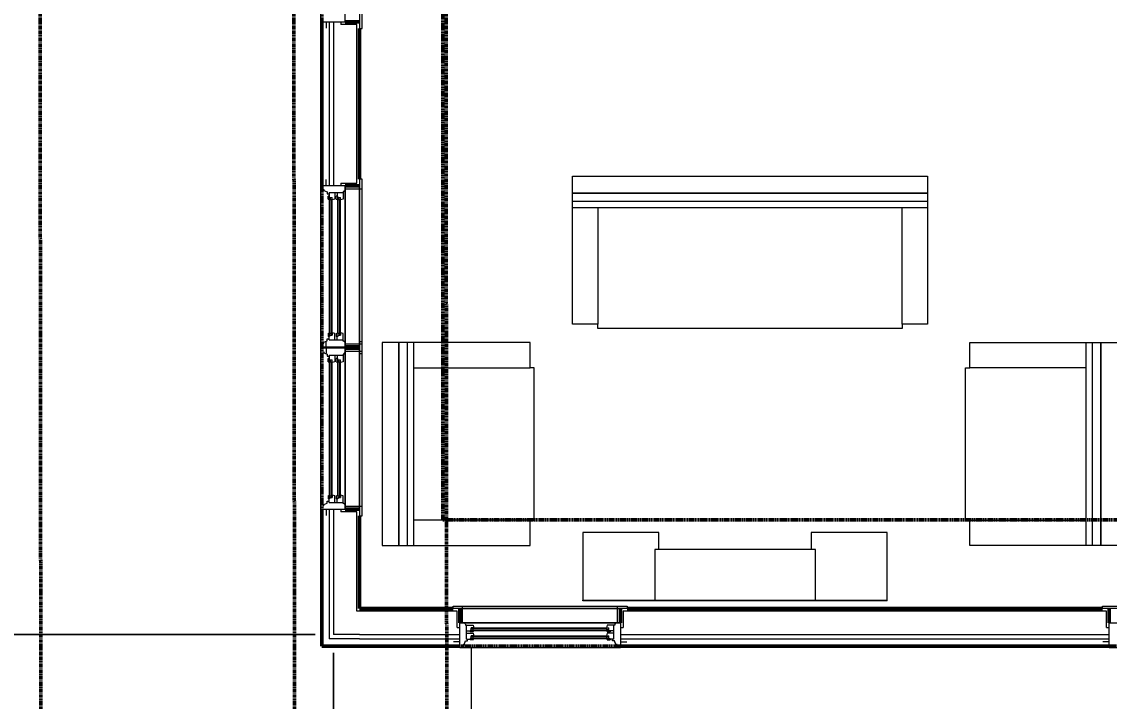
# Model space of a CAD drawing. Header units: inches. Extents: x -4217 to -1814, y 9706 to 12425.
# Drawn here: x -3931.7 to -3674.5, y 9967.2 to 10127.8 of the extents above; entities that cross this region are included whole.
import ezdxf

# ---------------------------------------------------------------- set-up
doc = ezdxf.new("R2010")
doc.units = ezdxf.units.IN
doc.header["$MEASUREMENT"] = 0
doc.linetypes.add('Dash 1_16_', pattern=[0.125, 0.0625, -0.0625])
doc.linetypes.add('Double Dash 3_8_', pattern=[1, 0.375, -0.125, 0.125, -0.125, 0.125, -0.125])
for name, color, linetype, lineweight in [('A-ANNO-DIMS', 211, 'Continuous', 9), ('A-ANNO-DIMS-96', 211, 'Continuous', 9), ('A-GLAZ-3', 7, 'Continuous', 9), ('A-GLAZ-4', 50, 'Continuous', 20), ('A-WALL-3', 250, 'Continuous', 50), ('A-WALL-4', 10, 'Continuous', 13), ('C-PROP-LINE-1', 250, 'Double Dash 3_8_', 50), ('C-PROP-LINE-2', 91, 'Dash 1_16_', 50), ('C-TOPO', 7, 'Continuous', 9), ('I-FURN', 30, 'Continuous', 9), ('I-FURN-1', 7, 'Continuous', 9)]:
    doc.layers.add(name, color=color, linetype=linetype, lineweight=lineweight)
doc.styles.add('Century Gothic', font='ufonts.com_century-gothic.ttf', dxfattribs={"height": 9})
doc.dimstyles.new('OD__1_8__Tol__', dxfattribs={"dimscale": 12, "dimtxt": 9.397514, "dimasz": 1, "dimexe": 0.75, "dimexo": 0.5, "dimgap": 0.125, "dimtad": 1, "dimdec": 3, "dimrnd": 0.125, "dimzin": 3, "dimdsep": 46, "dimlunit": 4, "dimtxsty": 'Century Gothic', "dimblk1": 'OBLIQUE', "dimblk2": 'OBLIQUE', "dimsah": 1, "dimcen": 0.09, "dimdle": 0.75, "dimazin": 0, "dimtfac": 1, "dimtdec": 4, "dimtix": 1, "dimtmove": 0, "dimatfit": 3, "dimfxl": 1, "dimtvp": 1, "dimtfill": 1, "dimfrac": 2, "dimtolj": 1, "dimtzin": 0, "dimarcsym": 2})

# ---------------------------------------------------------------- blocks, each defined once
blk = doc.blocks.new('DIMBLOCK7-FLOOR PLAN - 2ND FLOOR')
at = {"layer": 'A-ANNO-DIMS-96'}
for p, q in [((-4043.68, 9973.94), (-4043.68, 12124.84)), ((-3862.29, 12115.84), (-4052.68, 12115.84)), ((-4043.68, 12115.84), (-3862.29, 12115.84)), ((-3862.29, 9982.94), (-4052.68, 9982.94)), ((-4043.68, 9982.94), (-3862.29, 9982.94))]:
    blk.add_line(p, q, dxfattribs=at)
at = {"layer": 'A-ANNO-DIMS-96', "lineweight": 50}
for p, q in [((-4043.68, 12115.84), (-4049.68, 12121.84)), ((-4043.68, 12115.84), (-4037.68, 12109.84)), ((-4043.68, 9982.94), (-4049.68, 9988.94)), ((-4043.68, 9982.94), (-4037.68, 9976.94))]:
    blk.add_line(p, q, dxfattribs=at)
at = {"layer": 'A-ANNO-DIMS-96', "color": 0, "insert": (-4056.71, 11015.16), "char_height": 9, "width": 82.1611, "attachment_point": 1, "rotation": 90, "line_spacing_factor": 0.984502, "style": 'Century Gothic', "bg_fill": 3, "box_fill_scale": 1.25, "bg_fill_color": 256, "bg_fill_true_color": 13158600, "bg_fill_transparency": 0}
blk.add_mtext('177\' - 8 7/8"', dxfattribs=at)
blk = doc.blocks.new('_Oblique')
at = {"color": 0, "linetype": 'ByBlock', "lineweight": -2}
blk.add_line((-0.5, -0.5), (0.5, 0.5), dxfattribs=at)
blk = doc.blocks.new('DIMBLOCK15-FLOOR PLAN - 2ND FLOOR')
at = {"layer": 'A-ANNO-DIMS-96'}
for p, q in [((-3338.72, 9982.44), (-3338.72, 9817.41)), ((-3338.72, 9826.41), (-3338.72, 9982.44)), ((-3857.97, 9978.63), (-3857.97, 9817.41)), ((-3857.97, 9826.41), (-3857.97, 9978.63)), ((-3866.97, 9826.41), (-3338.72, 9826.41))]:
    blk.add_line(p, q, dxfattribs=at)
at = {"layer": 'A-ANNO-DIMS-96', "lineweight": 50}
for p, q in [((-3857.97, 9826.41), (-3851.97, 9832.41)), ((-3338.72, 9826.41), (-3332.72, 9832.41)), ((-3857.97, 9826.41), (-3863.97, 9820.41)), ((-3338.72, 9826.41), (-3344.72, 9820.41))]:
    blk.add_line(p, q, dxfattribs=at)
at = {"layer": 'A-ANNO-DIMS-96', "color": 0, "insert": (-3629.08, 9839.44), "char_height": 9, "width": 73.7481, "attachment_point": 1, "line_spacing_factor": 0.984502, "style": 'Century Gothic', "bg_fill": 3, "box_fill_scale": 1.25, "bg_fill_color": 256, "bg_fill_true_color": 13158600, "bg_fill_transparency": 0}
blk.add_mtext('43\' - 3 1/4"', dxfattribs=at)

msp = doc.modelspace()

# ---------------------------------------------------------------- linework, layer by layer
at = {"layer": 'A-GLAZ-3'}
for p, q in [((-3851.84874, 10167.37611), (-3851.84874, 10126.22768)), ((-3851.22374, 10126.22768), (-3851.22374, 10167.37611)), ((-3851.84874, 10126.22768), (-3851.22374, 10126.22768)), ((-3851.84874, 10090.57611), (-3851.84874, 10049.42768)), ((-3851.22374, 10090.57611), (-3851.84874, 10090.57611)), ((-3851.84874, 10051.05268), (-3851.84874, 10088.95111)), ((-3851.84874, 10088.32611), (-3851.22374, 10088.32611)), ((-3851.22374, 10049.42768), (-3851.22374, 10090.57611)), ((-3851.84874, 10052.17611), (-3851.84874, 10011.02768)), ((-3851.22374, 10052.17611), (-3851.84874, 10052.17611)), ((-3851.22374, 10011.02768), (-3851.22374, 10052.17611)), ((-3851.84874, 10051.67768), (-3851.22374, 10051.67768)), ((-3851.84874, 10012.65268), (-3851.84874, 10050.55111)), ((-3851.84874, 10049.92611), (-3851.22374, 10049.92611)), ((-3851.84874, 10049.42768), (-3851.22374, 10049.42768)), ((-3851.84874, 10013.27768), (-3851.22374, 10013.27768)), ((-3851.84874, 10011.02768), (-3851.22374, 10011.02768))]:
    msp.add_line(p, q, dxfattribs=at)
at = {"layer": 'A-WALL-3'}
msp.add_line((-3851.84874, 10090.57611), (-3851.84874, 10126.22768), dxfattribs=at)
at = {"layer": 'A-WALL-4'}
msp.add_line((-3852.47374, 10089.63861), (-3852.47374, 10127.16518), dxfattribs=at)
at = {"layer": 'C-PROP-LINE-2'}
for p, q in [((-3832.16202, 10010.0894), (-3832.16202, 12088.5894)), ((-2099.26202, 10010.0894), (-3832.16202, 10010.0894))]:
    msp.add_line(p, q, dxfattribs=at)
at = {"layer": 'I-FURN'}
for p, q in [((-3717.49716, 10087.31864), (-3801.49716, 10087.31864)), ((-3801.49716, 10083.81864), (-3801.49716, 10087.31864)), ((-3801.49716, 10087.31864), (-3717.49716, 10087.31864)), ((-3717.49716, 10087.31864), (-3717.49716, 10083.81864)), ((-3717.49716, 10085.31864), (-3801.49716, 10085.31864)), ((-3801.49716, 10056.31864), (-3801.49716, 10083.81864)), ((-3717.49716, 10083.81864), (-3801.49716, 10083.81864)), ((-3795.49716, 10083.81864), (-3795.49716, 10056.31864)), ((-3723.49716, 10056.31864), (-3723.49716, 10083.81864)), ((-3717.49716, 10083.81864), (-3717.49716, 10056.31864)), ((-3795.49716, 10056.31864), (-3801.49716, 10056.31864)), ((-3795.49716, 10055.31864), (-3795.49716, 10056.31864)), ((-3723.49716, 10055.31864), (-3795.49716, 10055.31864)), ((-3723.49716, 10056.31864), (-3723.49716, 10055.31864)), ((-3717.49716, 10056.31864), (-3723.49716, 10056.31864)), ((-3842.49716, 10003.99364), (-3842.49716, 10051.99364)), ((-3842.49716, 10051.99364), (-3842.49716, 10003.99364)), ((-3838.99716, 10051.99364), (-3842.49716, 10051.99364)), ((-3840.49716, 10003.99364), (-3840.49716, 10051.99364)), ((-3811.49716, 10051.99364), (-3838.99716, 10051.99364)), ((-3838.99716, 10003.99364), (-3838.99716, 10051.99364)), ((-3811.49716, 10045.99364), (-3811.49716, 10051.99364)), ((-3707.49716, 10051.99364), (-3679.99716, 10051.99364)), ((-3707.49716, 10045.99364), (-3707.49716, 10051.99364)), ((-3679.99716, 10051.99364), (-3676.49716, 10051.99364)), ((-3679.99716, 10003.99364), (-3679.99716, 10051.99364)), ((-3678.49716, 10003.99364), (-3678.49716, 10051.99364)), ((-3676.49716, 10003.99364), (-3676.49716, 10051.99364)), ((-3676.49716, 10051.99364), (-3676.49716, 10003.99364)), ((-3838.99716, 10045.99364), (-3811.49716, 10045.99364)), ((-3810.49716, 10045.99364), (-3811.49716, 10045.99364)), ((-3810.49716, 10009.99364), (-3810.49716, 10045.99364)), ((-3708.49716, 10045.99364), (-3707.49716, 10045.99364)), ((-3708.49716, 10009.99364), (-3708.49716, 10045.99364)), ((-3679.99716, 10045.99364), (-3707.49716, 10045.99364)), ((-3811.49716, 10009.99364), (-3838.99716, 10009.99364)), ((-3811.49716, 10009.99364), (-3810.49716, 10009.99364)), ((-3811.49716, 10003.99364), (-3811.49716, 10009.99364)), ((-3707.49716, 10009.99364), (-3708.49716, 10009.99364)), ((-3707.49716, 10009.99364), (-3679.99716, 10009.99364)), ((-3707.49716, 10003.99364), (-3707.49716, 10009.99364)), ((-3842.49716, 10003.99364), (-3838.99716, 10003.99364)), ((-3838.99716, 10003.99364), (-3811.49716, 10003.99364)), ((-3679.99716, 10003.99364), (-3707.49716, 10003.99364)), ((-3676.49716, 10003.99364), (-3679.99716, 10003.99364))]:
    msp.add_line(p, q, dxfattribs=at)
at = {"layer": 'I-FURN-1'}
for p, q in [((-3801.49716, 10087.31864), (-3801.49716, 10091.31864)), ((-3801.49716, 10091.31864), (-3717.49716, 10091.31864)), ((-3717.49716, 10091.31864), (-3717.49716, 10087.31864)), ((-3846.49716, 10051.99364), (-3846.49716, 10003.99364)), ((-3842.49716, 10051.99364), (-3846.49716, 10051.99364)), ((-3676.49716, 10051.99364), (-3672.49716, 10051.99364)), ((-3781.00743, 10007.04364), (-3799.00743, 10007.04364)), ((-3799.00743, 10007.04364), (-3799.00743, 9991.04364)), ((-3797.85782, 10007.0747), (-3798.34693, 10007.0747)), ((-3797.85782, 10007.04356), (-3797.85782, 10007.0747)), ((-3781.67033, 10007.07545), (-3782.66481, 10007.07545)), ((-3782.66481, 10007.07545), (-3782.66481, 10007.04356)), ((-3781.67033, 10007.04356), (-3781.67033, 10007.07545)), ((-3781.00743, 10003.04364), (-3781.00743, 10007.04364)), ((-3727.00743, 10007.04364), (-3745.00743, 10007.04364)), ((-3745.00743, 10007.04364), (-3745.00743, 10003.04364)), ((-3744.34453, 10007.07545), (-3744.34453, 10007.04356)), ((-3743.35005, 10007.07545), (-3744.34453, 10007.07545)), ((-3743.35005, 10007.04356), (-3743.35005, 10007.07545)), ((-3727.66793, 10007.0747), (-3728.15704, 10007.0747)), ((-3728.15704, 10007.0747), (-3728.15704, 10007.04356)), ((-3727.00743, 9991.04364), (-3727.00743, 10007.04364)), ((-3846.49716, 10003.99364), (-3842.49716, 10003.99364)), ((-3672.49716, 10003.99364), (-3676.49716, 10003.99364)), ((-3744.00743, 10003.04364), (-3782.00743, 10003.04364)), ((-3782.00743, 10003.04364), (-3782.00743, 9991.04364)), ((-3744.00743, 9991.04364), (-3744.00743, 10003.04364)), ((-3799.00743, 9991.04364), (-3782.00743, 9991.04364)), ((-3799.00743, 9990.91864), (-3799.00743, 9991.04364)), ((-3799.00743, 9991.04364), (-3782.00743, 9991.04364)), ((-3782.00743, 9990.91864), (-3799.00743, 9990.91864)), ((-3782.00743, 9991.04364), (-3744.00743, 9991.04364)), ((-3782.00743, 9990.91864), (-3782.00743, 9991.04364)), ((-3782.00743, 9991.04364), (-3744.00743, 9991.04364)), ((-3744.00743, 9990.91864), (-3782.00743, 9990.91864)), ((-3744.00743, 9991.04364), (-3727.00743, 9991.04364)), ((-3744.00743, 9991.04364), (-3744.00743, 9990.91864)), ((-3744.00743, 9991.04364), (-3727.00743, 9991.04364)), ((-3727.00743, 9990.91864), (-3744.00743, 9990.91864)), ((-3727.00743, 9990.91864), (-3727.00743, 9991.04364))]:
    msp.add_line(p, q, dxfattribs=at)

# ---------------------------------------------------------------- dimensions: what is measured, and where the dimension line sits
at = {"layer": 'A-ANNO-DIMS'}
dim = msp.add_linear_dim(base=(-4043.67756, 12115.8394), p1=(-3856.28624, 9982.9394), p2=(-3856.28624, 12115.8394), angle=90, dimstyle='OD__1_8__Tol__', override={"dimpost": '<>', "dimfxl": 2132.9}, dxfattribs=at)
dim.commit()
dim.dimension.update_dxf_attribs({"geometry": 'DIMBLOCK7-FLOOR PLAN - 2ND FLOOR', "text_midpoint": (-4050.40257, 11049.3894)})

# ---------------------------------------------------------------- next in the draw order: linework, layer by layer
at = {"layer": 'A-GLAZ-3'}
for p, q in [((-3855.22374, 10088.95111), (-3855.22374, 10051.05268)), ((-3851.84874, 10088.95111), (-3855.22374, 10088.95111)), ((-3855.22374, 10088.32611), (-3851.84874, 10088.32611)), ((-3858.91124, 10054.30268), (-3858.91124, 10085.70111)), ((-3858.78624, 10086.29486), (-3858.78624, 10085.70111)), ((-3858.78624, 10085.82611), (-3858.41124, 10085.82611)), ((-3858.78624, 10054.30268), (-3858.78624, 10085.70111)), ((-3858.41124, 10086.29486), (-3858.41124, 10085.70111)), ((-3858.41124, 10054.30268), (-3858.41124, 10085.70111)), ((-3858.28624, 10054.30268), (-3858.28624, 10085.70111)), ((-3856.97374, 10054.30268), (-3856.97374, 10085.70111)), ((-3856.84874, 10086.29486), (-3856.84874, 10085.70111)), ((-3856.84874, 10085.82611), (-3856.47374, 10085.82611)), ((-3856.84874, 10054.30268), (-3856.84874, 10085.70111)), ((-3856.47374, 10086.29486), (-3856.47374, 10085.70111)), ((-3856.47374, 10054.30268), (-3856.47374, 10085.70111)), ((-3856.34874, 10054.30268), (-3856.34874, 10085.70111)), ((-3858.78624, 10053.70893), (-3858.78624, 10054.30268)), ((-3858.78624, 10054.17768), (-3858.41124, 10054.17768)), ((-3858.41124, 10053.70893), (-3858.41124, 10054.30268)), ((-3856.84874, 10053.70893), (-3856.84874, 10054.30268)), ((-3856.84874, 10054.17768), (-3856.47374, 10054.17768)), ((-3856.47374, 10053.70893), (-3856.47374, 10054.30268)), ((-3855.22374, 10051.67768), (-3851.84874, 10051.67768)), ((-3855.22374, 10051.05268), (-3851.84874, 10051.05268)), ((-3855.22374, 10050.55111), (-3855.22374, 10012.65268)), ((-3851.84874, 10050.55111), (-3855.22374, 10050.55111)), ((-3855.22374, 10049.92611), (-3851.84874, 10049.92611)), ((-3858.91124, 10015.90268), (-3858.91124, 10047.30111)), ((-3858.78624, 10047.89486), (-3858.78624, 10047.30111)), ((-3858.78624, 10047.42611), (-3858.41124, 10047.42611)), ((-3858.78624, 10015.90268), (-3858.78624, 10047.30111)), ((-3858.41124, 10047.89486), (-3858.41124, 10047.30111)), ((-3858.41124, 10015.90268), (-3858.41124, 10047.30111)), ((-3858.28624, 10015.90268), (-3858.28624, 10047.30111)), ((-3856.97374, 10015.90268), (-3856.97374, 10047.30111)), ((-3856.84874, 10047.89486), (-3856.84874, 10047.30111)), ((-3856.84874, 10047.42611), (-3856.47374, 10047.42611)), ((-3856.84874, 10015.90268), (-3856.84874, 10047.30111)), ((-3856.47374, 10047.89486), (-3856.47374, 10047.30111)), ((-3856.47374, 10015.90268), (-3856.47374, 10047.30111)), ((-3856.34874, 10015.90268), (-3856.34874, 10047.30111)), ((-3858.78624, 10015.30893), (-3858.78624, 10015.90268)), ((-3858.78624, 10015.77768), (-3858.41124, 10015.77768)), ((-3858.41124, 10015.30893), (-3858.41124, 10015.90268)), ((-3856.84874, 10015.30893), (-3856.84874, 10015.90268)), ((-3856.84874, 10015.77768), (-3856.47374, 10015.77768)), ((-3856.47374, 10015.30893), (-3856.47374, 10015.90268)), ((-3855.22374, 10013.27768), (-3851.84874, 10013.27768)), ((-3855.22374, 10012.65268), (-3851.84874, 10012.65268))]:
    msp.add_line(p, q, dxfattribs=at)
at = {"layer": 'A-GLAZ-4'}
for p, q in [((-3861.09874, 10165.81361), (-3861.09874, 10127.79018)), ((-3855.22374, 10127.79018), (-3855.22374, 10165.81361)), ((-3861.09874, 10127.79018), (-3855.22374, 10127.79018)), ((-3859.72374, 10127.79018), (-3859.72374, 10126.29018)), ((-3861.09874, 10089.01361), (-3861.09874, 10050.99018)), ((-3855.22374, 10089.01361), (-3861.09874, 10089.01361)), ((-3861.09874, 10088.20111), (-3860.28624, 10088.20111)), ((-3860.28624, 10088.20111), (-3860.28624, 10087.92643)), ((-3859.72374, 10089.01361), (-3859.72374, 10090.51361)), ((-3855.22374, 10050.99018), (-3855.22374, 10089.01361)), ((-3860.28624, 10087.92643), (-3859.47374, 10087.60736)), ((-3859.47374, 10087.60736), (-3859.47374, 10087.13861)), ((-3859.47374, 10087.13861), (-3859.03624, 10087.13861)), ((-3859.25499, 10085.85736), (-3859.25499, 10086.57611)), ((-3858.91124, 10086.57611), (-3859.25499, 10086.57611)), ((-3859.25499, 10085.85736), (-3858.91124, 10085.70424)), ((-3859.03624, 10087.41986), (-3859.03624, 10086.57611)), ((-3859.03624, 10087.41986), (-3855.72374, 10087.41986)), ((-3858.91124, 10085.70424), (-3858.91124, 10086.57611)), ((-3858.91124, 10086.29486), (-3858.28624, 10086.29486)), ((-3858.28624, 10085.70111), (-3858.28624, 10086.29486)), ((-3857.66124, 10085.85736), (-3858.28624, 10085.70111)), ((-3857.66124, 10087.41986), (-3857.66124, 10085.85736)), ((-3857.31749, 10085.85736), (-3857.31749, 10086.57611)), ((-3856.97374, 10086.57611), (-3857.31749, 10086.57611)), ((-3857.31749, 10085.85736), (-3856.97374, 10085.70424)), ((-3857.09874, 10087.41986), (-3857.09874, 10086.57611)), ((-3856.97374, 10085.70424), (-3856.97374, 10086.57611)), ((-3856.97374, 10086.29486), (-3856.34874, 10086.29486)), ((-3856.34874, 10085.70111), (-3856.34874, 10086.29486)), ((-3855.72374, 10085.85736), (-3856.34874, 10085.70111)), ((-3855.5039, 10087.66986), (-3855.72374, 10087.66986)), ((-3855.72374, 10087.66986), (-3855.72374, 10085.85736)), ((-3855.5039, 10087.66986), (-3855.22374, 10088.00375)), ((-3860.28624, 10052.07736), (-3859.47374, 10052.39643)), ((-3859.47374, 10052.86518), (-3859.03624, 10052.86518)), ((-3859.47374, 10052.39643), (-3859.47374, 10052.86518)), ((-3859.25499, 10054.14643), (-3858.91124, 10054.29955)), ((-3859.25499, 10054.14643), (-3859.25499, 10053.42768)), ((-3858.91124, 10053.42768), (-3859.25499, 10053.42768)), ((-3859.03624, 10052.58393), (-3859.03624, 10053.42768)), ((-3859.03624, 10052.58393), (-3855.72374, 10052.58393)), ((-3858.91124, 10054.29955), (-3858.91124, 10053.42768)), ((-3858.91124, 10053.70893), (-3858.28624, 10053.70893)), ((-3858.28624, 10054.30268), (-3858.28624, 10053.70893)), ((-3857.66124, 10054.14643), (-3858.28624, 10054.30268)), ((-3857.66124, 10052.58393), (-3857.66124, 10054.14643)), ((-3857.31749, 10054.14643), (-3856.97374, 10054.29955)), ((-3857.31749, 10054.14643), (-3857.31749, 10053.42768)), ((-3856.97374, 10053.42768), (-3857.31749, 10053.42768)), ((-3857.09874, 10052.58393), (-3857.09874, 10053.42768)), ((-3856.97374, 10054.29955), (-3856.97374, 10053.42768)), ((-3856.97374, 10053.70893), (-3856.34874, 10053.70893)), ((-3856.34874, 10054.30268), (-3856.34874, 10053.70893)), ((-3855.72374, 10054.14643), (-3856.34874, 10054.30268)), ((-3855.72374, 10052.33393), (-3855.72374, 10054.14643)), ((-3855.5039, 10052.33393), (-3855.72374, 10052.33393)), ((-3855.5039, 10052.33393), (-3855.22374, 10052.00005)), ((-3861.09874, 10051.80268), (-3860.28624, 10051.80268)), ((-3861.09874, 10050.99018), (-3855.22374, 10050.99018)), ((-3861.09874, 10050.61361), (-3861.09874, 10012.59018)), ((-3855.22374, 10050.61361), (-3861.09874, 10050.61361)), ((-3861.09874, 10049.80111), (-3860.28624, 10049.80111)), ((-3860.28624, 10051.80268), (-3860.28624, 10052.07736)), ((-3860.28624, 10049.80111), (-3860.28624, 10049.52643)), ((-3859.72374, 10050.61361), (-3859.72374, 10052.11361)), ((-3859.72374, 10050.99018), (-3859.72374, 10049.49018)), ((-3855.5039, 10049.26986), (-3855.22374, 10049.60375)), ((-3855.22374, 10012.59018), (-3855.22374, 10050.61361)), ((-3860.28624, 10049.52643), (-3859.47374, 10049.20736)), ((-3859.47374, 10049.20736), (-3859.47374, 10048.73861)), ((-3859.47374, 10048.73861), (-3859.03624, 10048.73861)), ((-3859.25499, 10047.45736), (-3859.25499, 10048.17611)), ((-3858.91124, 10048.17611), (-3859.25499, 10048.17611)), ((-3859.25499, 10047.45736), (-3858.91124, 10047.30424)), ((-3859.03624, 10049.01986), (-3859.03624, 10048.17611)), ((-3859.03624, 10049.01986), (-3855.72374, 10049.01986)), ((-3858.91124, 10047.30424), (-3858.91124, 10048.17611)), ((-3858.91124, 10047.89486), (-3858.28624, 10047.89486)), ((-3858.28624, 10047.30111), (-3858.28624, 10047.89486)), ((-3857.66124, 10047.45736), (-3858.28624, 10047.30111)), ((-3857.66124, 10049.01986), (-3857.66124, 10047.45736)), ((-3857.31749, 10047.45736), (-3857.31749, 10048.17611)), ((-3856.97374, 10048.17611), (-3857.31749, 10048.17611)), ((-3857.31749, 10047.45736), (-3856.97374, 10047.30424)), ((-3857.09874, 10049.01986), (-3857.09874, 10048.17611)), ((-3856.97374, 10047.30424), (-3856.97374, 10048.17611)), ((-3856.97374, 10047.89486), (-3856.34874, 10047.89486)), ((-3856.34874, 10047.30111), (-3856.34874, 10047.89486)), ((-3855.72374, 10047.45736), (-3856.34874, 10047.30111)), ((-3855.5039, 10049.26986), (-3855.72374, 10049.26986)), ((-3855.72374, 10049.26986), (-3855.72374, 10047.45736)), ((-3860.28624, 10013.67736), (-3859.47374, 10013.99643)), ((-3860.28624, 10013.40268), (-3860.28624, 10013.67736)), ((-3859.47374, 10014.46518), (-3859.03624, 10014.46518)), ((-3859.47374, 10013.99643), (-3859.47374, 10014.46518)), ((-3859.25499, 10015.74643), (-3858.91124, 10015.89955)), ((-3859.25499, 10015.74643), (-3859.25499, 10015.02768)), ((-3858.91124, 10015.02768), (-3859.25499, 10015.02768)), ((-3859.03624, 10014.18393), (-3859.03624, 10015.02768)), ((-3859.03624, 10014.18393), (-3855.72374, 10014.18393)), ((-3858.91124, 10015.89955), (-3858.91124, 10015.02768)), ((-3858.91124, 10015.30893), (-3858.28624, 10015.30893)), ((-3858.28624, 10015.90268), (-3858.28624, 10015.30893)), ((-3857.66124, 10015.74643), (-3858.28624, 10015.90268)), ((-3857.66124, 10014.18393), (-3857.66124, 10015.74643)), ((-3857.31749, 10015.74643), (-3856.97374, 10015.89955)), ((-3857.31749, 10015.74643), (-3857.31749, 10015.02768)), ((-3856.97374, 10015.02768), (-3857.31749, 10015.02768)), ((-3857.09874, 10014.18393), (-3857.09874, 10015.02768)), ((-3856.97374, 10015.89955), (-3856.97374, 10015.02768)), ((-3856.97374, 10015.30893), (-3856.34874, 10015.30893)), ((-3856.34874, 10015.90268), (-3856.34874, 10015.30893)), ((-3855.72374, 10015.74643), (-3856.34874, 10015.90268)), ((-3855.72374, 10013.93393), (-3855.72374, 10015.74643)), ((-3855.5039, 10013.93393), (-3855.72374, 10013.93393)), ((-3855.5039, 10013.93393), (-3855.22374, 10013.60005)), ((-3861.09874, 10013.40268), (-3860.28624, 10013.40268)), ((-3861.09874, 10012.59018), (-3855.22374, 10012.59018)), ((-3859.72374, 10012.59018), (-3859.72374, 10011.09018))]:
    msp.add_line(p, q, dxfattribs=at)
at = {"layer": 'A-WALL-3'}
for p, q in [((-3860.72374, 10127.79018), (-3860.72374, 10089.01361)), ((-3851.84874, 10127.79018), (-3855.22374, 10127.79018)), ((-3855.22374, 10089.01361), (-3851.84874, 10089.01361)), ((-3860.72374, 10050.99018), (-3860.72374, 10050.61361)), ((-3851.84874, 10050.99018), (-3855.22374, 10050.99018)), ((-3855.22374, 10050.61361), (-3851.84874, 10050.61361)), ((-3851.84874, 10012.59018), (-3855.22374, 10012.59018))]:
    msp.add_line(p, q, dxfattribs=at)
at = {"layer": 'A-WALL-4'}
for p, q in [((-3860.47374, 10127.79018), (-3860.47374, 10089.01361)), ((-3858.97374, 10127.79018), (-3858.97374, 10089.01361)), ((-3857.97374, 10127.79018), (-3857.97374, 10089.01361)), ((-3856.28624, 10127.79018), (-3856.28624, 10127.16518)), ((-3852.47374, 10127.16518), (-3856.28624, 10127.16518)), ((-3856.28624, 10089.63861), (-3856.28624, 10089.01361)), ((-3856.28624, 10089.63861), (-3852.47374, 10089.63861)), ((-3860.47374, 10050.99018), (-3860.47374, 10050.61361)), ((-3858.97374, 10050.99018), (-3858.97374, 10050.61361)), ((-3857.97374, 10050.99018), (-3857.97374, 10050.61361)), ((-3856.28624, 10050.99018), (-3856.28624, 10050.61361)), ((-3856.28624, 10012.59018), (-3856.28624, 10011.96518)), ((-3852.47374, 10011.96518), (-3856.28624, 10011.96518))]:
    msp.add_line(p, q, dxfattribs=at)
at = {"layer": 'C-PROP-LINE-1'}
msp.add_line((-3929.52303, 12184.68951), (-3927.0955, 9853.16749), dxfattribs=at)

# ---------------------------------------------------------------- next in the draw order: dimensions: what is measured, and where the dimension line sits
at = {"layer": 'A-ANNO-DIMS'}
dim = msp.add_linear_dim(base=(-3338.72374, 9826.40632), p1=(-3857.97374, 9984.6269), p2=(-3338.72374, 9988.4394), dimstyle='OD__1_8__Tol__', override={"dimpost": '<>', "dimfxl": 519.263996}, dxfattribs=at)
dim.commit()
dim.dimension.update_dxf_attribs({"geometry": 'DIMBLOCK15-FLOOR PLAN - 2ND FLOOR', "text_midpoint": (-3598.34874, 9833.13133)})

# ---------------------------------------------------------------- next in the draw order: linework, layer by layer
at = {"layer": 'A-GLAZ-3'}
for p, q in [((-3829.69796, 9989.6894), (-3788.54952, 9989.6894)), ((-3829.69796, 9989.0644), (-3829.69796, 9989.6894)), ((-3788.54952, 9989.0644), (-3829.69796, 9989.0644)), ((-3828.07296, 9989.0644), (-3790.17452, 9989.0644)), ((-3828.07296, 9985.6894), (-3828.07296, 9989.0644)), ((-3827.44796, 9989.0644), (-3827.44796, 9989.6894)), ((-3827.44796, 9985.6894), (-3827.44796, 9989.0644)), ((-3790.79952, 9989.0644), (-3790.79952, 9989.6894)), ((-3790.79952, 9985.6894), (-3790.79952, 9989.0644)), ((-3790.17452, 9989.0644), (-3790.17452, 9985.6894)), ((-3788.54952, 9989.6894), (-3788.54952, 9989.0644)), ((-3676.09796, 9989.6894), (-3634.94952, 9989.6894)), ((-3676.09796, 9989.0644), (-3676.09796, 9989.6894)), ((-3634.94952, 9989.0644), (-3676.09796, 9989.0644)), ((-3790.17452, 9985.6894), (-3828.07296, 9985.6894)), ((-3825.41671, 9984.4394), (-3824.82296, 9984.4394)), ((-3825.41671, 9984.0644), (-3824.82296, 9984.0644)), ((-3824.94796, 9984.0644), (-3824.94796, 9984.4394)), ((-3824.82296, 9984.5644), (-3793.42452, 9984.5644)), ((-3824.82296, 9984.4394), (-3793.42452, 9984.4394)), ((-3824.82296, 9984.0644), (-3793.42452, 9984.0644)), ((-3824.82296, 9983.9394), (-3793.42452, 9983.9394)), ((-3792.83077, 9984.4394), (-3793.42452, 9984.4394)), ((-3792.83077, 9984.0644), (-3793.42452, 9984.0644)), ((-3793.29952, 9984.0644), (-3793.29952, 9984.4394)), ((-3825.41671, 9982.5019), (-3824.82296, 9982.5019)), ((-3825.41671, 9982.1269), (-3824.82296, 9982.1269)), ((-3824.94796, 9982.1269), (-3824.94796, 9982.5019)), ((-3824.82296, 9982.6269), (-3793.42452, 9982.6269)), ((-3824.82296, 9982.5019), (-3793.42452, 9982.5019)), ((-3824.82296, 9982.1269), (-3793.42452, 9982.1269)), ((-3824.82296, 9982.0019), (-3793.42452, 9982.0019)), ((-3792.83077, 9982.5019), (-3793.42452, 9982.5019)), ((-3792.83077, 9982.1269), (-3793.42452, 9982.1269)), ((-3793.29952, 9982.1269), (-3793.29952, 9982.5019))]:
    msp.add_line(p, q, dxfattribs=at)
at = {"layer": 'A-GLAZ-4'}
for p, q in [((-3828.13546, 9985.6894), (-3790.11202, 9985.6894)), ((-3828.13546, 9979.8144), (-3828.13546, 9985.6894)), ((-3826.79171, 9985.40924), (-3827.12559, 9985.6894)), ((-3826.79171, 9985.40924), (-3826.79171, 9985.1894)), ((-3791.45577, 9985.40924), (-3791.12189, 9985.6894)), ((-3791.45577, 9985.40924), (-3791.45577, 9985.1894)), ((-3790.11202, 9985.6894), (-3790.11202, 9979.8144)), ((-3674.53546, 9985.6894), (-3636.51202, 9985.6894)), ((-3674.53546, 9979.8144), (-3674.53546, 9985.6894)), ((-3826.79171, 9985.1894), (-3824.97921, 9985.1894)), ((-3826.54171, 9981.8769), (-3826.54171, 9985.1894)), ((-3826.54171, 9983.8144), (-3825.69796, 9983.8144)), ((-3826.54171, 9983.2519), (-3824.97921, 9983.2519)), ((-3825.69796, 9983.9394), (-3825.69796, 9983.59565)), ((-3824.82608, 9983.9394), (-3825.69796, 9983.9394)), ((-3824.97921, 9983.59565), (-3825.69796, 9983.59565)), ((-3825.41671, 9983.9394), (-3825.41671, 9984.5644)), ((-3824.82296, 9984.5644), (-3825.41671, 9984.5644)), ((-3824.97921, 9985.1894), (-3824.82296, 9984.5644)), ((-3824.97921, 9983.59565), (-3824.82608, 9983.9394)), ((-3824.97921, 9983.2519), (-3824.82296, 9982.6269)), ((-3793.26827, 9985.1894), (-3793.42452, 9984.5644)), ((-3793.42452, 9984.5644), (-3792.83077, 9984.5644)), ((-3793.26827, 9983.2519), (-3793.42452, 9982.6269)), ((-3793.26827, 9983.59565), (-3793.42139, 9983.9394)), ((-3793.42139, 9983.9394), (-3792.54952, 9983.9394)), ((-3791.45577, 9985.1894), (-3793.26827, 9985.1894)), ((-3793.26827, 9983.59565), (-3792.54952, 9983.59565)), ((-3791.70577, 9983.2519), (-3793.26827, 9983.2519)), ((-3792.83077, 9983.9394), (-3792.83077, 9984.5644)), ((-3792.54952, 9983.9394), (-3792.54952, 9983.59565)), ((-3791.70577, 9983.8144), (-3792.54952, 9983.8144)), ((-3791.70577, 9981.8769), (-3791.70577, 9985.1894)), ((-3828.13546, 9981.1894), (-3829.63546, 9981.1894)), ((-3827.32296, 9980.6269), (-3827.04827, 9980.6269)), ((-3827.32296, 9979.8144), (-3827.32296, 9980.6269)), ((-3827.04827, 9980.6269), (-3826.72921, 9981.4394)), ((-3826.72921, 9981.4394), (-3826.26046, 9981.4394)), ((-3826.54171, 9981.8769), (-3825.69796, 9981.8769)), ((-3826.26046, 9981.4394), (-3826.26046, 9981.8769)), ((-3825.69796, 9982.0019), (-3825.69796, 9981.65815)), ((-3824.82608, 9982.0019), (-3825.69796, 9982.0019)), ((-3824.97921, 9981.65815), (-3825.69796, 9981.65815)), ((-3825.41671, 9982.0019), (-3825.41671, 9982.6269)), ((-3824.82296, 9982.6269), (-3825.41671, 9982.6269)), ((-3824.97921, 9981.65815), (-3824.82608, 9982.0019)), ((-3793.42452, 9982.6269), (-3792.83077, 9982.6269)), ((-3793.26827, 9981.65815), (-3793.42139, 9982.0019)), ((-3793.42139, 9982.0019), (-3792.54952, 9982.0019)), ((-3793.26827, 9981.65815), (-3792.54952, 9981.65815)), ((-3792.83077, 9982.0019), (-3792.83077, 9982.6269)), ((-3792.54952, 9982.0019), (-3792.54952, 9981.65815)), ((-3791.70577, 9981.8769), (-3792.54952, 9981.8769)), ((-3791.98702, 9981.4394), (-3791.98702, 9981.8769)), ((-3791.51827, 9981.4394), (-3791.98702, 9981.4394)), ((-3791.1992, 9980.6269), (-3791.51827, 9981.4394)), ((-3790.92452, 9980.6269), (-3791.1992, 9980.6269)), ((-3790.92452, 9979.8144), (-3790.92452, 9980.6269)), ((-3790.11202, 9981.1894), (-3788.61202, 9981.1894)), ((-3674.53546, 9981.1894), (-3676.03546, 9981.1894)), ((-3790.11202, 9979.8144), (-3828.13546, 9979.8144)), ((-3636.51202, 9979.8144), (-3674.53546, 9979.8144))]:
    msp.add_line(p, q, dxfattribs=at)
at = {"layer": 'A-WALL-3'}
for p, q in [((-3860.72374, 10012.59018), (-3860.72374, 9980.1894)), ((-3851.84874, 9989.0644), (-3851.84874, 10011.02768)), ((-3829.69796, 9989.0644), (-3851.84874, 9989.0644)), ((-3828.13546, 9985.6894), (-3828.13546, 9989.0644)), ((-3790.11202, 9989.0644), (-3790.11202, 9985.6894)), ((-3676.09796, 9989.0644), (-3788.54952, 9989.0644)), ((-3674.53546, 9985.6894), (-3674.53546, 9989.0644)), ((-3860.72374, 9980.1894), (-3860.47374, 9980.1894)), ((-3860.47374, 9980.1894), (-3851.84874, 9980.1894)), ((-3851.84874, 9980.1894), (-3828.13546, 9980.1894)), ((-3790.11202, 9980.1894), (-3674.53546, 9980.1894))]:
    msp.add_line(p, q, dxfattribs=at)
at = {"layer": 'A-WALL-4'}
for p, q in [((-3860.47374, 10012.59018), (-3860.47374, 9980.4394)), ((-3858.97374, 10012.59018), (-3858.97374, 9981.9394)), ((-3857.97374, 10012.59018), (-3857.97374, 9982.9394)), ((-3852.47374, 9988.4394), (-3852.47374, 10011.96518)), ((-3851.84874, 9988.4394), (-3852.47374, 9988.4394)), ((-3828.76046, 9988.4394), (-3851.84874, 9988.4394)), ((-3828.76046, 9984.6269), (-3828.76046, 9988.4394)), ((-3789.48702, 9988.4394), (-3789.48702, 9984.6269)), ((-3675.16046, 9988.4394), (-3789.48702, 9988.4394)), ((-3675.16046, 9984.6269), (-3675.16046, 9988.4394)), ((-3852.47374, 9982.9394), (-3857.97374, 9982.9394)), ((-3851.84874, 9982.9394), (-3852.47374, 9982.9394)), ((-3851.84874, 9982.9394), (-3828.13546, 9982.9394)), ((-3828.76046, 9984.6269), (-3828.13546, 9984.6269)), ((-3790.11202, 9984.6269), (-3789.48702, 9984.6269)), ((-3790.11202, 9982.9394), (-3674.53546, 9982.9394)), ((-3675.16046, 9984.6269), (-3674.53546, 9984.6269)), ((-3858.97374, 9980.4394), (-3860.47374, 9980.4394)), ((-3857.97374, 9981.9394), (-3858.97374, 9981.9394)), ((-3851.84874, 9980.4394), (-3858.97374, 9980.4394)), ((-3851.84874, 9981.9394), (-3857.97374, 9981.9394)), ((-3851.84874, 9981.9394), (-3828.13546, 9981.9394)), ((-3851.84874, 9980.4394), (-3828.13546, 9980.4394)), ((-3790.11202, 9981.9394), (-3674.53546, 9981.9394)), ((-3790.11202, 9980.4394), (-3674.53546, 9980.4394))]:
    msp.add_line(p, q, dxfattribs=at)
at = {"layer": 'C-PROP-LINE-1'}
for p, q in [((-3869.44796, 12124.68951), (-3867.12227, 9890.97905)), ((-3833.41046, 12088.68951), (-3830.99429, 9768.08086))]:
    msp.add_line(p, q, dxfattribs=at)
at = {"layer": 'C-PROP-LINE-2'}
for p, q in [((-3860.72374, 9980.1894), (-3860.72374, 11434.3894)), ((-2636.92374, 9980.1894), (-3860.72374, 9980.1894))]:
    msp.add_line(p, q, dxfattribs=at)
at = {"layer": 'C-TOPO'}
msp.add_line((-3825.32373, 9895.18945), (-3825.32373, 9979.8144), dxfattribs=at)

doc.saveas('drawing.dxf')
